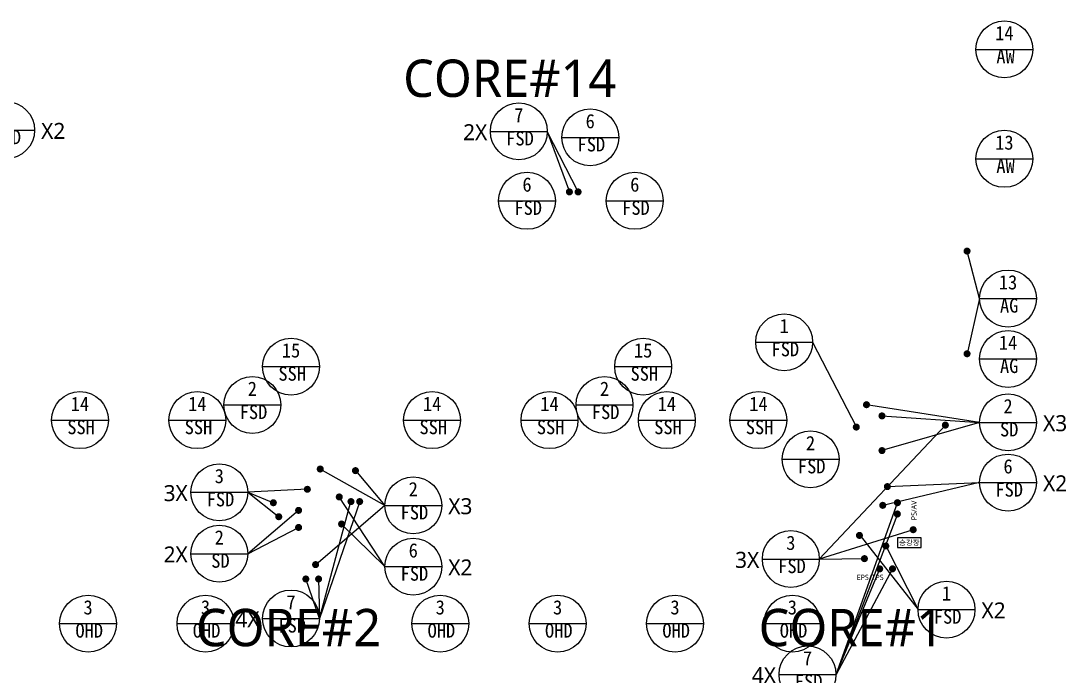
# Model space of a CAD drawing. Header units: millimetres. Extents: x 3479419 to 5579419, y 522746 to 3162891.
# Drawn here: x 4114080 to 4212026, y 2434499 to 2495854 of the extents above; entities that cross this region are included whole.
import ezdxf
from ezdxf.enums import TextEntityAlignment as Align

# ---------------------------------------------------------------- set-up
doc = ezdxf.new("R2010")
doc.units = ezdxf.units.MM
doc.layers.get('Defpoints').update_dxf_attribs({"color": 140})
for name, color, linetype, lineweight in [('A-MKXX-SYMB', 7, 'Continuous', 25), ('A-XXXX-SYMB', 7, 'Continuous', 25), ('A-XXXX-TXT2', 3, 'Continuous', 25)]:
    doc.layers.add(name, color=color, linetype=linetype, lineweight=lineweight)
doc.layers.add('AA-SYMB', color=1, linetype='Continuous')
doc.styles.add('XR-평면도$0$맑은 고딕', font='malgun.ttf')
doc.styles.add('돋움', font='')
doc.styles.add('돋음', font='')
doc.styles.add('맑은 고딕', font='malgun.ttf')
doc.styles.add('맑은고딕', font='malgun.ttf')
doc.styles.get('돋움').set_extended_font_data('DotumChe')
doc.styles.get('돋음').set_extended_font_data('Dotum')

# ---------------------------------------------------------------- blocks, each defined once
blk = doc.blocks.new('A$C425F3A2A')
at = {"layer": 'Defpoints', "style": '맑은고딕'}
for s, p in [('CORE#14', (270451, 196412)), ('CORE#2', (248418, 144972)), ('CORE#1', (301154, 144972))]:
    blk.add_text(s, height=3500, dxfattribs=at).set_placement(p, align=Align.BOTTOM_RIGHT)
blk = doc.blocks.new('WINSYMBOL-flat-1')
at = {"layer": 'AA-SYMB', "color": 3}
blk.add_line((-1440, 0), (1440, 0), dxfattribs=at)
blk.add_circle((0, 0), 1440, dxfattribs=at)
at = {"layer": 'AA-SYMB', "style": '돋음'}
blk.add_attdef('0', text='', height=720, dxfattribs=at).set_placement((0, 246), align=Align.CENTER)
at = {"layer": 'AA-SYMB', "style": '돋음', "width": 0.95}
blk.add_attdef('FSD', text='', height=720, dxfattribs=at).set_placement((59, -927), align=Align.CENTER)
blk = doc.blocks.new('글_승강장')
at = {"layer": 'A-XXXX-TXT2', "color": 0, "ltscale": 100}
blk.add_lwpolyline([(-1100, 450), (-1100, -450), (1100, -450), (1100, 450)], close=True, dxfattribs=at)
at = {"layer": 'A-XXXX-TXT2', "ltscale": 100, "style": 'XR-평면도$0$맑은 고딕'}
blk.add_text('승강장', height=500, dxfattribs=at).set_placement((0, 0), align=Align.MIDDLE_CENTER)
blk = doc.blocks.new('fsd7')
at = {"layer": 'A-MKXX-SYMB'}
h = blk.add_hatch(color=256, dxfattribs=at)
edge = h.paths.add_edge_path()
edge.add_arc((266063, 188571), 333, 0, 360, ccw=False)
h = blk.add_hatch(color=256, dxfattribs=at)
edge = h.paths.add_edge_path()
edge.add_arc((266878, 188571), 333, 0, 360, ccw=False)
h = blk.add_hatch(color=256, dxfattribs=at)
edge = h.paths.add_edge_path()
edge.add_arc((245593, 159571), 333, 0, 360)
h = blk.add_hatch(color=256, dxfattribs=at)
edge = h.paths.add_edge_path()
edge.add_arc((246408, 159571), 333, 0, 360)
h = blk.add_hatch(color=256, dxfattribs=at)
edge = h.paths.add_edge_path()
edge.add_arc((296803, 159466), 333, 0, 360)
h = blk.add_hatch(color=256, dxfattribs=at)
edge = h.paths.add_edge_path()
edge.add_arc((296793, 158406), 333, 0, 360)
h = blk.add_hatch(color=256, dxfattribs=at)
edge = h.paths.add_edge_path()
edge.add_arc((295143, 153271), 333, 0, 360)
h = blk.add_hatch(color=256, dxfattribs=at)
edge = h.paths.add_edge_path()
edge.add_arc((296338, 153271), 333, 0, 360)
h = blk.add_hatch(color=256, dxfattribs=at)
edge = h.paths.add_edge_path()
edge.add_arc((241363, 152321), 333, 0, 360)
h = blk.add_hatch(color=256, dxfattribs=at)
edge = h.paths.add_edge_path()
edge.add_arc((242558, 152321), 333, 0, 360)
at = {"layer": 'A-XXXX-SYMB'}
for points in [[(266878, 188571), (263989, 194236), (266063, 188571)], [(246408, 159571), (242644, 148621), (245593, 159571)], [(296793, 158406), (291045, 143379), (296803, 159466)], [(296338, 153271), (291045, 143379), (295143, 153271)], [(242558, 152321), (242644, 148621), (241363, 152321)]]:
    blk.add_lwpolyline(points, dxfattribs=at)
ref = blk.add_blockref('WINSYMBOL-flat-1', (213278, 194355), dxfattribs=dict(xscale=1.851851851790402, yscale=1.851851851790402, zscale=1.851851851790402))
ref.add_attrib('0', '7', dxfattribs={"layer": 'AA-SYMB', "color": 3, "height": 1333, "style": '돋움'}).set_placement((213278, 194811), align=Align.BOTTOM_CENTER)
ref.add_attrib('FSD', 'FSD', dxfattribs={"layer": 'AA-SYMB', "color": 3, "height": 1333.3, "style": '돋움'}).set_placement((213386, 192639), align=Align.BOTTOM_CENTER)
ref = blk.add_blockref('WINSYMBOL-flat-1', (261322, 194236), dxfattribs=dict(xscale=1.851851851790402, yscale=1.851851851790402, zscale=1.851851851790402))
ref.add_attrib('0', '7', dxfattribs={"layer": 'AA-SYMB', "color": 3, "height": 1333, "style": '돋움'}).set_placement((261322, 194691), align=Align.BOTTOM_CENTER)
ref.add_attrib('FSD', 'FSD', dxfattribs={"layer": 'AA-SYMB', "color": 3, "height": 1333.3, "style": '돋움'}).set_placement((261431, 192519), align=Align.BOTTOM_CENTER)
ref = blk.add_blockref('WINSYMBOL-flat-1', (239977, 148621), dxfattribs=dict(xscale=1.851851851790402, yscale=1.851851851790402, zscale=1.851851851790402))
ref.add_attrib('0', '7', dxfattribs={"layer": 'AA-SYMB', "color": 3, "height": 1333, "style": '돋움'}).set_placement((239977, 149076), align=Align.BOTTOM_CENTER)
ref.add_attrib('FSD', 'FSD', dxfattribs={"layer": 'AA-SYMB', "color": 3, "height": 1333.3, "style": '돋움'}).set_placement((240086, 146904), align=Align.BOTTOM_CENTER)
ref = blk.add_blockref('WINSYMBOL-flat-1', (288378, 143379), dxfattribs=dict(xscale=1.851851851790402, yscale=1.851851851790402, zscale=1.851851851790402))
ref.add_attrib('0', '7', dxfattribs={"layer": 'AA-SYMB', "color": 3, "height": 1333, "style": '돋움'}).set_placement((288378, 143835), align=Align.BOTTOM_CENTER)
ref.add_attrib('FSD', 'FSD', dxfattribs={"layer": 'AA-SYMB', "color": 3, "height": 1333.3, "style": '돋움'}).set_placement((288487, 141662), align=Align.BOTTOM_CENTER)
at = {"layer": 'A-XXXX-TXT2', "style": '맑은고딕'}
for s, p in [('X2', (217689, 193533)), ('2X', (257234, 193413)), ('4X', (235889, 147798)), ('4X', (284290, 142556))]:
    blk.add_text(s, height=1500, dxfattribs=at).set_placement(p, align=Align.CENTER)

msp = doc.modelspace()

# ---------------------------------------------------------------- hatches: boundary and pattern name
at = {"layer": 'A-MKXX-SYMB'}
h = msp.add_hatch(color=256, dxfattribs=at)
edge = h.paths.add_edge_path()
edge.add_arc((4202747.2, 2474298.2), 333.3, 0, 360)
h = msp.add_hatch(color=256, dxfattribs=at)
edge = h.paths.add_edge_path()
edge.add_arc((4202747.2, 2464681.2), 333.3, 0, 360)
h = msp.add_hatch(color=256, dxfattribs=at)
edge = h.paths.add_edge_path()
edge.add_arc((4193321.1, 2459911.9), 333.3, 0, 360)
h = msp.add_hatch(color=256, dxfattribs=at)
edge = h.paths.add_edge_path()
edge.add_arc((4194772.9, 2458865.2), 333.3, 0, 360)
h = msp.add_hatch(color=256, dxfattribs=at)
edge = h.paths.add_edge_path()
edge.add_arc((4192365.3, 2457819.7), 333.3, 0, 360)
h = msp.add_hatch(color=256, dxfattribs=at)
edge = h.paths.add_edge_path()
edge.add_arc((4200711.8, 2458001.2), 333.3, 0, 360)
h = msp.add_hatch(color=256, dxfattribs=at)
edge = h.paths.add_edge_path()
edge.add_arc((4194772.9, 2455617.3), 333.3, 0, 360)
h = msp.add_hatch(color=256, dxfattribs=at)
edge = h.paths.add_edge_path()
edge.add_arc((4142129.3, 2453888.8), 333.3, 0, 360)
h = msp.add_hatch(color=256, dxfattribs=at)
edge = h.paths.add_edge_path()
edge.add_arc((4145431.1, 2453738.8), 333.3, 0, 360)
h = msp.add_hatch(color=256, dxfattribs=at)
edge = h.paths.add_edge_path()
edge.add_arc((4195279.3, 2452243.7), 333.3, 0, 360)
h = msp.add_hatch(color=256, dxfattribs=at)
edge = h.paths.add_edge_path()
edge.add_arc((4140921.8, 2451991.2), 333.3, 0, 360)
h = msp.add_hatch(color=256, dxfattribs=at)
edge = h.paths.add_edge_path()
edge.add_arc((4143914.3, 2451273.8), 333.3, 0, 360)
h = msp.add_hatch(color=256, dxfattribs=at)
edge = h.paths.add_edge_path()
edge.add_arc((4137736.8, 2450731.2), 333.3, 0, 360)
h = msp.add_hatch(color=256, dxfattribs=at)
edge = h.paths.add_edge_path()
edge.add_arc((4194844.3, 2450488.8), 333.3, 0, 360)
h = msp.add_hatch(color=256, dxfattribs=at)
edge = h.paths.add_edge_path()
edge.add_arc((4138244.9, 2449422), 333.3, 0, 360)
h = msp.add_hatch(color=256, dxfattribs=at)
edge = h.paths.add_edge_path()
edge.add_arc((4140100.8, 2450015.2), 333.3, 0, 360)
h = msp.add_hatch(color=256, dxfattribs=at)
edge = h.paths.add_edge_path()
edge.add_arc((4140100.8, 2448417.3), 333.3, 0, 360)
h = msp.add_hatch(color=256, dxfattribs=at)
edge = h.paths.add_edge_path()
edge.add_arc((4144129.3, 2448738.8), 333.3, 0, 360)
h = msp.add_hatch(color=256, dxfattribs=at)
edge = h.paths.add_edge_path()
edge.add_arc((4192661.8, 2447671.2), 333.3, 0, 360)
h = msp.add_hatch(color=256, dxfattribs=at)
edge = h.paths.add_edge_path()
edge.add_arc((4197696.4, 2448206.8), 333.3, 0, 360)
h = msp.add_hatch(color=256, dxfattribs=at)
edge = h.paths.add_edge_path()
edge.add_arc((4195130.1, 2446684.4), 333.3, 0, 360)
h = msp.add_hatch(color=256, dxfattribs=at)
edge = h.paths.add_edge_path()
edge.add_arc((4193128.1, 2445497), 333.3, 0, 360)
h = msp.add_hatch(color=256, dxfattribs=at)
edge = h.paths.add_edge_path()
edge.add_arc((4141694.3, 2444938.8), 333.3, 0, 360)

# ---------------------------------------------------------------- linework, layer by layer
at = {"layer": 'A-XXXX-SYMB'}
for p, q in [((4203918.6, 2469854.2), (4202761.8, 2474288.6)), ((4203918.6, 2469854.2), (4202761.8, 2464671.6)), ((4188274, 2465761.8), (4192379.9, 2457810.1)), ((4203918.6, 2458253.7), (4193335.8, 2459902.3)), ((4197696.4, 2448206.8), (4188896.2, 2445457.1)), ((4192729.2, 2447671.2), (4198151.4, 2440721.2)), ((4195130.1, 2446684.4), (4198151.4, 2440721.2))]:
    msp.add_line(p, q, dxfattribs=at)
for points in [[(4194772.9, 2458865.2), (4203918.6, 2458253.7), (4194772.9, 2455617.3)], [(4200711.8, 2458001.2), (4188896.2, 2445457.1), (4193128.1, 2445497)], [(4145431.1, 2453738.8), (4148181.6, 2450480.2), (4141711.8, 2444921.7)], [(4148181.6, 2450480.2), (4142129.3, 2453888.8)], [(4195279.3, 2452243.7), (4203918.6, 2452620.9), (4194844.3, 2450488.8)], [(4140921.8, 2451991.2), (4135338.4, 2451707.7), (4138244.9, 2449422)], [(4135338.4, 2451707.7), (4137736.8, 2450731.2)], [(4144129.3, 2448738.8), (4148181.6, 2444748), (4143914.3, 2451273.8)], [(4140100.8, 2450015.2), (4135338.4, 2445960.2), (4140100.8, 2448417.3)]]:
    msp.add_lwpolyline(points, dxfattribs=at)

# ---------------------------------------------------------------- block references
for name, p in [('fsd7', (3899418.8, 2291270.6)), ('글_승강장', (4197336.8, 2446991.2))]:
    msp.add_blockref(name, p)
ref = msp.add_blockref('WINSYMBOL-flat-1', (4206242.6, 2493187.5), dxfattribs=dict(xscale=1.851851851790402, yscale=1.851851851790402, zscale=1.851851851790402))
ref.add_attrib('0', '14', dxfattribs={"layer": 'AA-SYMB', "color": 3, "height": 1333.33, "style": '돋움'}).set_placement((4206242.6, 2493643.2), align=Align.BOTTOM_CENTER)
ref.add_attrib('FSD', 'AW', dxfattribs={"layer": 'AA-SYMB', "color": 3, "height": 1333.33, "style": '돋움'}).set_placement((4206351, 2491470.8), align=Align.BOTTOM_CENTER)
ref = msp.add_blockref('WINSYMBOL-flat-1', (4167431.6, 2484946.1), dxfattribs=dict(xscale=1.851851851790402, yscale=1.851851851790402, zscale=1.851851851790402))
ref.add_attrib('0', '6', dxfattribs={"layer": 'AA-SYMB', "color": 3, "height": 1333.3, "style": '돋움'}).set_placement((4167431.6, 2485401.7), align=Align.BOTTOM_CENTER)
ref.add_attrib('FSD', 'FSD', dxfattribs={"layer": 'AA-SYMB', "color": 3, "height": 1333.33, "style": '돋움'}).set_placement((4167540.1, 2483229.3), align=Align.BOTTOM_CENTER)
ref = msp.add_blockref('WINSYMBOL-flat-1', (4206242.6, 2482942.9), dxfattribs=dict(xscale=1.851851851790402, yscale=1.851851851790402, zscale=1.851851851790402))
ref.add_attrib('0', '13', dxfattribs={"layer": 'AA-SYMB', "color": 3, "height": 1333.33, "style": '돋움'}).set_placement((4206242.6, 2483398.5), align=Align.BOTTOM_CENTER)
ref.add_attrib('FSD', 'AW', dxfattribs={"layer": 'AA-SYMB', "color": 3, "height": 1333.33, "style": '돋움'}).set_placement((4206351, 2481226.1), align=Align.BOTTOM_CENTER)
ref = msp.add_blockref('WINSYMBOL-flat-1', (4161510.3, 2479009.3), dxfattribs=dict(xscale=1.851851851790402, yscale=1.851851851790402, zscale=1.851851851790402))
ref.add_attrib('0', '6', dxfattribs={"layer": 'AA-SYMB', "color": 3, "height": 1333.3, "style": '돋움'}).set_placement((4161510.3, 2479464.9), align=Align.BOTTOM_CENTER)
ref.add_attrib('FSD', 'FSD', dxfattribs={"layer": 'AA-SYMB', "color": 3, "height": 1333.33, "style": '돋움'}).set_placement((4161618.8, 2477292.5), align=Align.BOTTOM_CENTER)
ref = msp.add_blockref('WINSYMBOL-flat-1', (4171607, 2479009.3), dxfattribs=dict(xscale=1.851851851790402, yscale=1.851851851790402, zscale=1.851851851790402))
ref.add_attrib('0', '6', dxfattribs={"layer": 'AA-SYMB', "color": 3, "height": 1333.3, "style": '돋움'}).set_placement((4171607, 2479464.9), align=Align.BOTTOM_CENTER)
ref.add_attrib('FSD', 'FSD', dxfattribs={"layer": 'AA-SYMB', "color": 3, "height": 1333.33, "style": '돋움'}).set_placement((4171715.4, 2477292.5), align=Align.BOTTOM_CENTER)
ref = msp.add_blockref('WINSYMBOL-flat-1', (4206585.2, 2469854.2), dxfattribs=dict(xscale=1.851851851790402, yscale=1.851851851790402, zscale=1.851851851790402))
ref.add_attrib('0', '13', dxfattribs={"layer": 'AA-SYMB', "color": 3, "height": 1333.33, "style": '돋움'}).set_placement((4206585.2, 2470309.9), align=Align.BOTTOM_CENTER)
ref.add_attrib('FSD', 'AG', dxfattribs={"layer": 'AA-SYMB', "color": 3, "height": 1333.33, "style": '돋움'}).set_placement((4206693.7, 2468137.5), align=Align.BOTTOM_CENTER)
ref = msp.add_blockref('WINSYMBOL-flat-1', (4185607.3, 2465761.8), dxfattribs=dict(xscale=1.851851851790402, yscale=1.851851851790402, zscale=1.851851851790402))
ref.add_attrib('0', '1', dxfattribs={"layer": 'AA-SYMB', "color": 3, "height": 1333.3, "style": '돋움'}).set_placement((4185607.3, 2466217.5), align=Align.BOTTOM_CENTER)
ref.add_attrib('FSD', 'FSD', dxfattribs={"layer": 'AA-SYMB', "color": 3, "height": 1333.33, "style": '돋움'}).set_placement((4185715.8, 2464045.1), align=Align.BOTTOM_CENTER)
ref = msp.add_blockref('WINSYMBOL-flat-1', (4206585.2, 2464197.1), dxfattribs=dict(xscale=1.851851851790402, yscale=1.851851851790402, zscale=1.851851851790402))
ref.add_attrib('0', '14', dxfattribs={"layer": 'AA-SYMB', "color": 3, "height": 1333.33, "style": '돋움'}).set_placement((4206585.2, 2464652.7), align=Align.BOTTOM_CENTER)
ref.add_attrib('FSD', 'AG', dxfattribs={"layer": 'AA-SYMB', "color": 3, "height": 1333.33, "style": '돋움'}).set_placement((4206693.7, 2462480.3), align=Align.BOTTOM_CENTER)
ref = msp.add_blockref('WINSYMBOL-flat-1', (4139392.5, 2463477.7), dxfattribs=dict(xscale=1.851851851790402, yscale=1.851851851790402, zscale=1.851851851790402))
ref.add_attrib('0', '15', dxfattribs={"layer": 'AA-SYMB', "color": 3, "height": 1333.33, "style": '돋움'}).set_placement((4139392.5, 2463933.3), align=Align.BOTTOM_CENTER)
ref.add_attrib('FSD', 'SSH', dxfattribs={"layer": 'AA-SYMB', "color": 3, "height": 1333.33, "style": '돋움'}).set_placement((4139500.9, 2461760.9), align=Align.BOTTOM_CENTER)
ref = msp.add_blockref('WINSYMBOL-flat-1', (4172392.5, 2463477.7), dxfattribs=dict(xscale=1.851851851790402, yscale=1.851851851790402, zscale=1.851851851790402))
ref.add_attrib('0', '15', dxfattribs={"layer": 'AA-SYMB', "color": 3, "height": 1333.33, "style": '돋움'}).set_placement((4172392.5, 2463933.3), align=Align.BOTTOM_CENTER)
ref.add_attrib('FSD', 'SSH', dxfattribs={"layer": 'AA-SYMB', "color": 3, "height": 1333.33, "style": '돋움'}).set_placement((4172500.9, 2461760.9), align=Align.BOTTOM_CENTER)
ref = msp.add_blockref('WINSYMBOL-flat-1', (4135769.9, 2459885.9), dxfattribs=dict(xscale=1.851851851790402, yscale=1.851851851790402, zscale=1.851851851790402))
ref.add_attrib('0', '2', dxfattribs={"layer": 'AA-SYMB', "color": 3, "height": 1333.3, "style": '돋움'}).set_placement((4135769.9, 2460341.5), align=Align.BOTTOM_CENTER)
ref.add_attrib('FSD', 'FSD', dxfattribs={"layer": 'AA-SYMB', "color": 3, "height": 1333.33, "style": '돋움'}).set_placement((4135878.3, 2458169.1), align=Align.BOTTOM_CENTER)
ref = msp.add_blockref('WINSYMBOL-flat-1', (4168769.9, 2459885.9), dxfattribs=dict(xscale=1.851851851790402, yscale=1.851851851790402, zscale=1.851851851790402))
ref.add_attrib('0', '2', dxfattribs={"layer": 'AA-SYMB', "color": 3, "height": 1333.3, "style": '돋움'}).set_placement((4168769.9, 2460341.5), align=Align.BOTTOM_CENTER)
ref.add_attrib('FSD', 'FSD', dxfattribs={"layer": 'AA-SYMB', "color": 3, "height": 1333.33, "style": '돋움'}).set_placement((4168878.3, 2458169.1), align=Align.BOTTOM_CENTER)
ref = msp.add_blockref('WINSYMBOL-flat-1', (4119611.8, 2458468.7), dxfattribs=dict(xscale=1.851851851790402, yscale=1.851851851790402, zscale=1.851851851790402))
ref.add_attrib('0', '14', dxfattribs={"layer": 'AA-SYMB', "color": 3, "height": 1333.33, "style": '돋움'}).set_placement((4119611.8, 2458924.3), align=Align.BOTTOM_CENTER)
ref.add_attrib('FSD', 'SSH', dxfattribs={"layer": 'AA-SYMB', "color": 3, "height": 1333.33, "style": '돋움'}).set_placement((4119720.3, 2456751.9), align=Align.BOTTOM_CENTER)
ref = msp.add_blockref('WINSYMBOL-flat-1', (4130611.8, 2458468.7), dxfattribs=dict(xscale=1.851851851790402, yscale=1.851851851790402, zscale=1.851851851790402))
ref.add_attrib('0', '14', dxfattribs={"layer": 'AA-SYMB', "color": 3, "height": 1333.33, "style": '돋움'}).set_placement((4130611.8, 2458924.3), align=Align.BOTTOM_CENTER)
ref.add_attrib('FSD', 'SSH', dxfattribs={"layer": 'AA-SYMB', "color": 3, "height": 1333.33, "style": '돋움'}).set_placement((4130720.3, 2456751.9), align=Align.BOTTOM_CENTER)
ref = msp.add_blockref('WINSYMBOL-flat-1', (4152611.8, 2458468.7), dxfattribs=dict(xscale=1.851851851790402, yscale=1.851851851790402, zscale=1.851851851790402))
ref.add_attrib('0', '14', dxfattribs={"layer": 'AA-SYMB', "color": 3, "height": 1333.33, "style": '돋움'}).set_placement((4152611.8, 2458924.3), align=Align.BOTTOM_CENTER)
ref.add_attrib('FSD', 'SSH', dxfattribs={"layer": 'AA-SYMB', "color": 3, "height": 1333.33, "style": '돋움'}).set_placement((4152720.3, 2456751.9), align=Align.BOTTOM_CENTER)
ref = msp.add_blockref('WINSYMBOL-flat-1', (4163611.8, 2458468.7), dxfattribs=dict(xscale=1.851851851790402, yscale=1.851851851790402, zscale=1.851851851790402))
ref.add_attrib('0', '14', dxfattribs={"layer": 'AA-SYMB', "color": 3, "height": 1333.33, "style": '돋움'}).set_placement((4163611.8, 2458924.3), align=Align.BOTTOM_CENTER)
ref.add_attrib('FSD', 'SSH', dxfattribs={"layer": 'AA-SYMB', "color": 3, "height": 1333.33, "style": '돋움'}).set_placement((4163720.3, 2456751.9), align=Align.BOTTOM_CENTER)
ref = msp.add_blockref('WINSYMBOL-flat-1', (4174611.8, 2458468.7), dxfattribs=dict(xscale=1.851851851790402, yscale=1.851851851790402, zscale=1.851851851790402))
ref.add_attrib('0', '14', dxfattribs={"layer": 'AA-SYMB', "color": 3, "height": 1333.33, "style": '돋움'}).set_placement((4174611.8, 2458924.3), align=Align.BOTTOM_CENTER)
ref.add_attrib('FSD', 'SSH', dxfattribs={"layer": 'AA-SYMB', "color": 3, "height": 1333.33, "style": '돋움'}).set_placement((4174720.3, 2456751.9), align=Align.BOTTOM_CENTER)
ref = msp.add_blockref('WINSYMBOL-flat-1', (4183193.5, 2458468.7), dxfattribs=dict(xscale=1.851851851790402, yscale=1.851851851790402, zscale=1.851851851790402))
ref.add_attrib('0', '14', dxfattribs={"layer": 'AA-SYMB', "color": 3, "height": 1333.33, "style": '돋움'}).set_placement((4183193.5, 2458924.3), align=Align.BOTTOM_CENTER)
ref.add_attrib('FSD', 'SSH', dxfattribs={"layer": 'AA-SYMB', "color": 3, "height": 1333.33, "style": '돋움'}).set_placement((4183301.9, 2456751.9), align=Align.BOTTOM_CENTER)
ref = msp.add_blockref('WINSYMBOL-flat-1', (4206585.2, 2458253.7), dxfattribs=dict(xscale=1.851851851790402, yscale=1.851851851790402, zscale=1.851851851790402))
ref.add_attrib('0', '2', dxfattribs={"layer": 'AA-SYMB', "color": 3, "height": 1333.3, "style": '돋움'}).set_placement((4206585.2, 2458709.3), align=Align.BOTTOM_CENTER)
ref.add_attrib('FSD', 'SD', dxfattribs={"layer": 'AA-SYMB', "color": 3, "height": 1333.33, "style": '돋움'}).set_placement((4206693.7, 2456536.9), align=Align.BOTTOM_CENTER)
ref = msp.add_blockref('WINSYMBOL-flat-1', (4188079.2, 2454797.6), dxfattribs=dict(xscale=1.851851851790402, yscale=1.851851851790402, zscale=1.851851851790402))
ref.add_attrib('0', '2', dxfattribs={"layer": 'AA-SYMB', "color": 3, "height": 1333.3, "style": '돋움'}).set_placement((4188079.2, 2455253.2), align=Align.BOTTOM_CENTER)
ref.add_attrib('FSD', 'FSD', dxfattribs={"layer": 'AA-SYMB', "color": 3, "height": 1333.33, "style": '돋움'}).set_placement((4188187.6, 2453080.8), align=Align.BOTTOM_CENTER)
ref = msp.add_blockref('WINSYMBOL-flat-1', (4206585.2, 2452620.9), dxfattribs=dict(xscale=1.851851851790402, yscale=1.851851851790402, zscale=1.851851851790402))
ref.add_attrib('0', '6', dxfattribs={"layer": 'AA-SYMB', "color": 3, "height": 1333.3, "style": '돋움'}).set_placement((4206585.2, 2453076.5), align=Align.BOTTOM_CENTER)
ref.add_attrib('FSD', 'FSD', dxfattribs={"layer": 'AA-SYMB', "color": 3, "height": 1333.33, "style": '돋움'}).set_placement((4206693.7, 2450904.1), align=Align.BOTTOM_CENTER)
ref = msp.add_blockref('WINSYMBOL-flat-1', (4132671.7, 2451707.7), dxfattribs=dict(xscale=1.851851851790402, yscale=1.851851851790402, zscale=1.851851851790402))
ref.add_attrib('0', '3', dxfattribs={"layer": 'AA-SYMB', "color": 3, "height": 1333.3, "style": '돋움'}).set_placement((4132671.7, 2452163.4), align=Align.BOTTOM_CENTER)
ref.add_attrib('FSD', 'FSD', dxfattribs={"layer": 'AA-SYMB', "color": 3, "height": 1333.33, "style": '돋움'}).set_placement((4132780.2, 2449991), align=Align.BOTTOM_CENTER)
ref = msp.add_blockref('WINSYMBOL-flat-1', (4150848.3, 2450480.2), dxfattribs=dict(xscale=1.851851851790402, yscale=1.851851851790402, zscale=1.851851851790402))
ref.add_attrib('0', '2', dxfattribs={"layer": 'AA-SYMB', "color": 3, "height": 1333.3, "style": '돋움'}).set_placement((4150848.3, 2450935.8), align=Align.BOTTOM_CENTER)
ref.add_attrib('FSD', 'FSD', dxfattribs={"layer": 'AA-SYMB', "color": 3, "height": 1333.33, "style": '돋움'}).set_placement((4150956.7, 2448763.4), align=Align.BOTTOM_CENTER)
ref = msp.add_blockref('WINSYMBOL-flat-1', (4132671.7, 2445960.2), dxfattribs=dict(xscale=1.851851851790402, yscale=1.851851851790402, zscale=1.851851851790402))
ref.add_attrib('0', '2', dxfattribs={"layer": 'AA-SYMB', "color": 3, "height": 1333.3, "style": '돋움'}).set_placement((4132671.7, 2446415.8), align=Align.BOTTOM_CENTER)
ref.add_attrib('FSD', 'SD', dxfattribs={"layer": 'AA-SYMB', "color": 3, "height": 1333.33, "style": '돋움'}).set_placement((4132780.2, 2444243.4), align=Align.BOTTOM_CENTER)
ref = msp.add_blockref('WINSYMBOL-flat-1', (4186229.6, 2445457.1), dxfattribs=dict(xscale=1.851851851790402, yscale=1.851851851790402, zscale=1.851851851790402))
ref.add_attrib('0', '3', dxfattribs={"layer": 'AA-SYMB', "color": 3, "height": 1333.3, "style": '돋움'}).set_placement((4186229.6, 2445912.7), align=Align.BOTTOM_CENTER)
ref.add_attrib('FSD', 'FSD', dxfattribs={"layer": 'AA-SYMB', "color": 3, "height": 1333.33, "style": '돋움'}).set_placement((4186338, 2443740.3), align=Align.BOTTOM_CENTER)
ref = msp.add_blockref('WINSYMBOL-flat-1', (4150848.3, 2444748), dxfattribs=dict(xscale=1.851851851790402, yscale=1.851851851790402, zscale=1.851851851790402))
ref.add_attrib('0', '6', dxfattribs={"layer": 'AA-SYMB', "color": 3, "height": 1333.3, "style": '돋움'}).set_placement((4150848.3, 2445203.6), align=Align.BOTTOM_CENTER)
ref.add_attrib('FSD', 'FSD', dxfattribs={"layer": 'AA-SYMB', "color": 3, "height": 1333.33, "style": '돋움'}).set_placement((4150956.7, 2443031.2), align=Align.BOTTOM_CENTER)
ref = msp.add_blockref('WINSYMBOL-flat-1', (4200818.1, 2440721.2), dxfattribs=dict(xscale=1.851851851790402, yscale=1.851851851790402, zscale=1.851851851790402))
ref.add_attrib('0', '1', dxfattribs={"layer": 'AA-SYMB', "color": 3, "height": 1333.3, "style": '돋움'}).set_placement((4200818.1, 2441176.8), align=Align.BOTTOM_CENTER)
ref.add_attrib('FSD', 'FSD', dxfattribs={"layer": 'AA-SYMB', "color": 3, "height": 1333.33, "style": '돋움'}).set_placement((4200926.5, 2439004.4), align=Align.BOTTOM_CENTER)
ref = msp.add_blockref('WINSYMBOL-flat-1', (4120376, 2439413.8), dxfattribs=dict(xscale=1.851851851790402, yscale=1.851851851790402, zscale=1.851851851790402))
ref.add_attrib('0', '3', dxfattribs={"layer": 'AA-SYMB', "color": 3, "height": 1333.3, "style": '돋움'}).set_placement((4120376, 2439869.4), align=Align.BOTTOM_CENTER)
ref.add_attrib('FSD', 'OHD', dxfattribs={"layer": 'AA-SYMB', "color": 3, "height": 1333.33, "style": '돋움'}).set_placement((4120484.4, 2437697), align=Align.BOTTOM_CENTER)
ref = msp.add_blockref('WINSYMBOL-flat-1', (4131376, 2439413.8), dxfattribs=dict(xscale=1.851851851790402, yscale=1.851851851790402, zscale=1.851851851790402))
ref.add_attrib('0', '3', dxfattribs={"layer": 'AA-SYMB', "color": 3, "height": 1333.3, "style": '돋움'}).set_placement((4131376, 2439869.4), align=Align.BOTTOM_CENTER)
ref.add_attrib('FSD', 'OHD', dxfattribs={"layer": 'AA-SYMB', "color": 3, "height": 1333.33, "style": '돋움'}).set_placement((4131484.4, 2437697), align=Align.BOTTOM_CENTER)
ref = msp.add_blockref('WINSYMBOL-flat-1', (4153376, 2439413.8), dxfattribs=dict(xscale=1.851851851790402, yscale=1.851851851790402, zscale=1.851851851790402))
ref.add_attrib('0', '3', dxfattribs={"layer": 'AA-SYMB', "color": 3, "height": 1333.3, "style": '돋움'}).set_placement((4153376, 2439869.4), align=Align.BOTTOM_CENTER)
ref.add_attrib('FSD', 'OHD', dxfattribs={"layer": 'AA-SYMB', "color": 3, "height": 1333.33, "style": '돋움'}).set_placement((4153484.4, 2437697), align=Align.BOTTOM_CENTER)
ref = msp.add_blockref('WINSYMBOL-flat-1', (4164376, 2439413.8), dxfattribs=dict(xscale=1.851851851790402, yscale=1.851851851790402, zscale=1.851851851790402))
ref.add_attrib('0', '3', dxfattribs={"layer": 'AA-SYMB', "color": 3, "height": 1333.3, "style": '돋움'}).set_placement((4164376, 2439869.4), align=Align.BOTTOM_CENTER)
ref.add_attrib('FSD', 'OHD', dxfattribs={"layer": 'AA-SYMB', "color": 3, "height": 1333.33, "style": '돋움'}).set_placement((4164484.4, 2437697), align=Align.BOTTOM_CENTER)
ref = msp.add_blockref('WINSYMBOL-flat-1', (4175376, 2439413.8), dxfattribs=dict(xscale=1.851851851790402, yscale=1.851851851790402, zscale=1.851851851790402))
ref.add_attrib('0', '3', dxfattribs={"layer": 'AA-SYMB', "color": 3, "height": 1333.3, "style": '돋움'}).set_placement((4175376, 2439869.4), align=Align.BOTTOM_CENTER)
ref.add_attrib('FSD', 'OHD', dxfattribs={"layer": 'AA-SYMB', "color": 3, "height": 1333.33, "style": '돋움'}).set_placement((4175484.4, 2437697), align=Align.BOTTOM_CENTER)
ref = msp.add_blockref('WINSYMBOL-flat-1', (4186376, 2439413.8), dxfattribs=dict(xscale=1.851851851790402, yscale=1.851851851790402, zscale=1.851851851790402))
ref.add_attrib('0', '3', dxfattribs={"layer": 'AA-SYMB', "color": 3, "height": 1333.3, "style": '돋움'}).set_placement((4186376, 2439869.4), align=Align.BOTTOM_CENTER)
ref.add_attrib('FSD', 'OHD', dxfattribs={"layer": 'AA-SYMB', "color": 3, "height": 1333.33, "style": '돋움'}).set_placement((4186484.4, 2437697), align=Align.BOTTOM_CENTER)
msp.add_blockref('A$C425F3A2A', (3899418.8, 2291270.6), dxfattribs=at)

# ---------------------------------------------------------------- texts
at = {"layer": 'A-XXXX-TXT2', "style": '맑은고딕'}
for s, p in [('X3', (4210996.4, 2457431)), ('X2', (4210996.4, 2451798.1)), ('3X', (4128583.2, 2450885)), ('X3', (4155259.5, 2449657.4)), ('2X', (4128583.2, 2445137.4)), ('3X', (4182141, 2444634.3)), ('X2', (4155259.5, 2443925.2)), ('X2', (4205229.3, 2439898.5))]:
    msp.add_text(s, height=1500, dxfattribs=at).set_placement(p, align=Align.CENTER)
at = {"layer": 'A-XXXX-TXT2', "ltscale": 100, "style": '맑은 고딕'}
msp.add_text('PS/AV', height=500, rotation=90, dxfattribs=at).set_placement((4197770.2, 2450016.2), align=Align.MIDDLE_CENTER)
msp.add_text('EPS/TPS', height=500, dxfattribs=at).set_placement((4193661.8, 2443743.3), align=Align.MIDDLE_CENTER)

doc.saveas('drawing.dxf')
